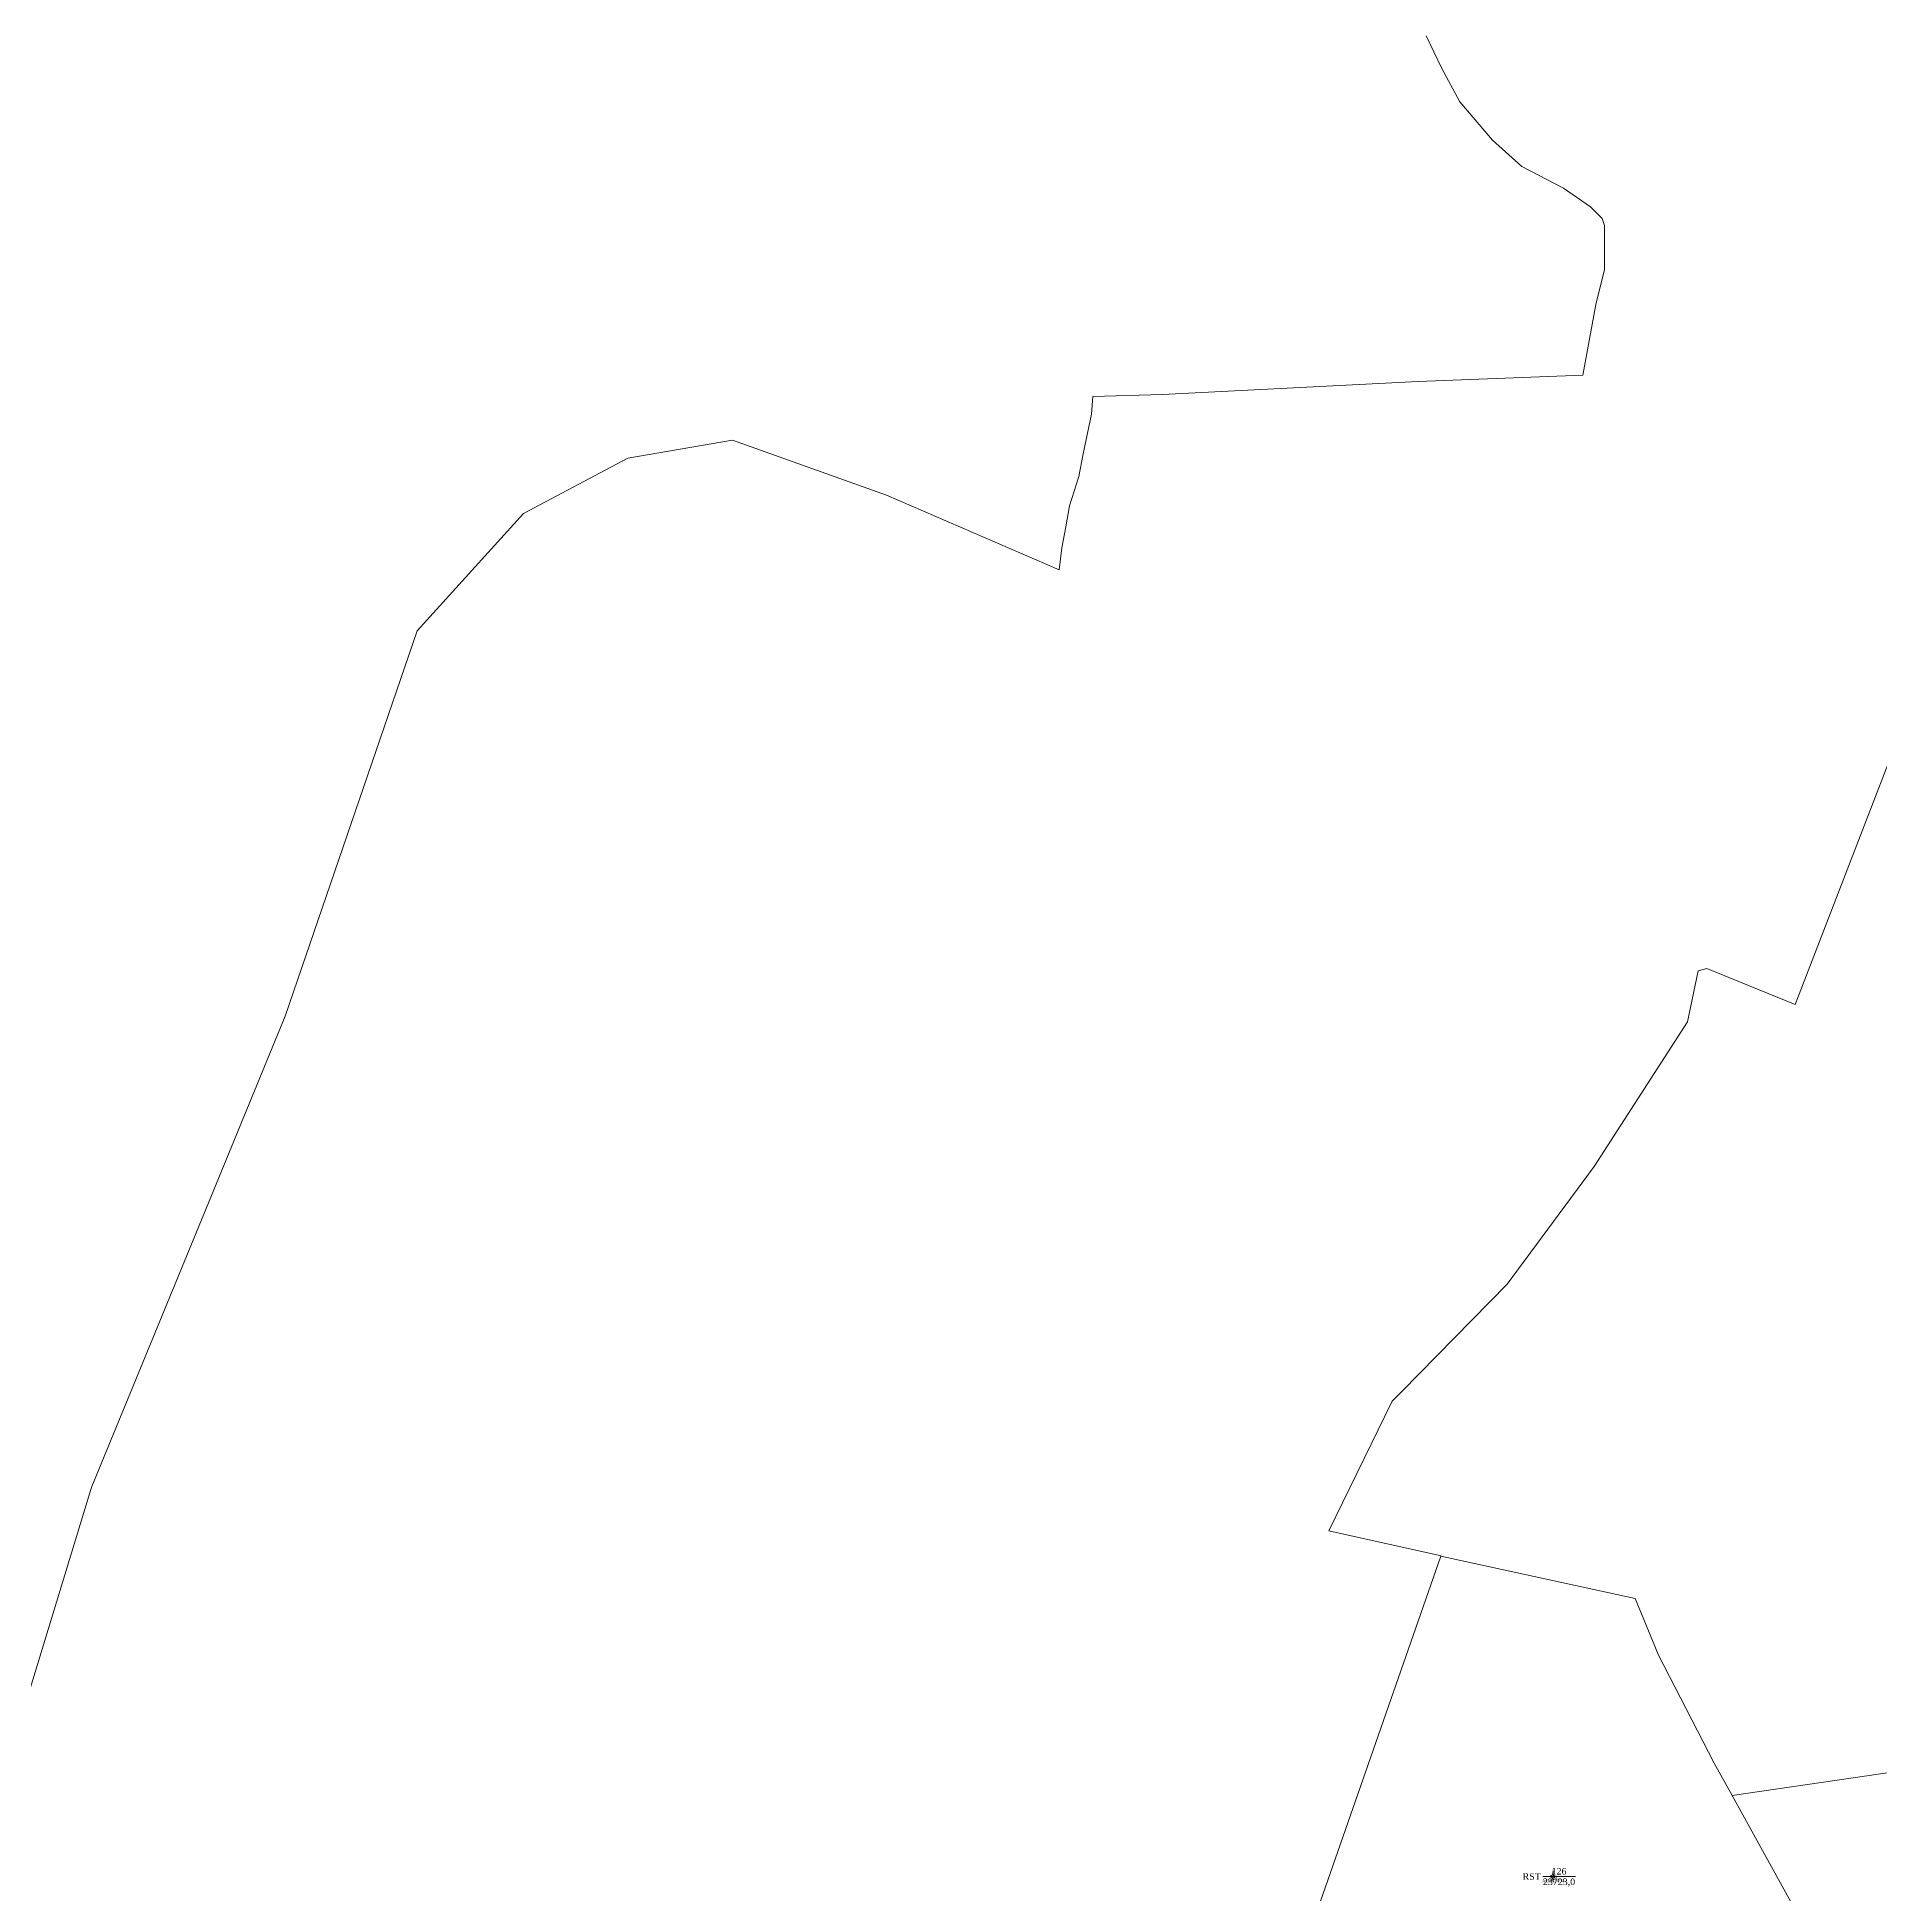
# Model space of a CAD drawing. Header units: metres. Extents: x 543340 to 549474, y 1840490 to 1845220.
# Drawn here: x 546595 to 547157, y 1842828 to 1843395 of the extents above; entities that cross this region are included whole.
import ezdxf
from ezdxf.enums import TextEntityAlignment as Align

# ---------------------------------------------------------------- set-up
doc = ezdxf.new("R2010")
doc.units = ezdxf.units.M
doc.header["$MEASUREMENT"] = 0
for name, color, linetype, lineweight in [('Level 10', 7, 'Continuous', 0), ('Level 11', 7, 'Continuous', 0), ('Level 13', 7, 'Continuous', 0), ('Level 19', 7, 'Continuous', 0), ('Level 2', 7, 'Continuous', 0), ('Level 4', 7, 'Continuous', 0)]:
    doc.layers.add(name, color=color, linetype=linetype, lineweight=lineweight)
doc.styles.add('Style-Times New Roman', font='times.ttf')

# ---------------------------------------------------------------- blocks, each defined once
blk = doc.blocks.new('CENTRD')
at = {"layer": 'Level 11', "linetype": 'Continuous', "lineweight": 0}
h = blk.add_hatch(color=1, dxfattribs=at)
edge = h.paths.add_edge_path()
edge.add_arc((0, 0), 1.5, 0, 360)
at = {"layer": 'Level 11', "color": 1, "linetype": 'Continuous', "lineweight": 0}
for p, q in [((-6.25, 0), (-12.5, 0)), ((0, 6.25), (-6.25, 0)), ((-6.25, 0), (0, -6.25)), ((0, 12.5), (0, 6.25)), ((6.25, 0), (0, 6.25)), ((0, -6.25), (6.25, 0)), ((12.5, 0), (6.25, 0)), ((0, -6.25), (0, -12.5))]:
    blk.add_line(p, q, dxfattribs=at)
blk = doc.blocks.new('N_THUA_10')
at = {"layer": 'Level 13', "color": 1, "linetype": 'Continuous', "lineweight": 0}
blk.add_line((-3.12, 0), (6.84, 0), dxfattribs=at)
at = {"layer": 'Level 13', "color": 5, "linetype": 'Continuous', "lineweight": 0, "style": 'Style-Times New Roman'}
blk.add_text('126', height=2, dxfattribs=at).set_placement((1.86, 1.6), align=Align.MIDDLE_CENTER)
at = {"layer": 'Level 2', "color": 3, "linetype": 'Continuous', "lineweight": 0, "style": 'Style-Times New Roman'}
blk.add_text('RST', height=2, dxfattribs=at).set_placement((-3.72, 0), align=Align.MIDDLE_RIGHT)
at = {"layer": 'Level 4', "color": 1, "linetype": 'Continuous', "lineweight": 0, "style": 'Style-Times New Roman'}
blk.add_text('23723,0', height=2, dxfattribs=at).set_placement((1.86, -1.6), align=Align.MIDDLE_CENTER)

msp = doc.modelspace()

# ---------------------------------------------------------------- linework, layer by layer
at = {"layer": 'Level 10', "color": 7, "lineweight": 0, "flags": 128}
for points in [[(547018.42, 1843395.49), (547023.1, 1843385.69), (547028.7, 1843375.34), (547038.63, 1843363.68), (547047.61, 1843355.6), (547060.33, 1843349.03), (547068.58, 1843343.28), (547072.14, 1843339.72), (547072.85, 1843337.59), (547072.85, 1843324.09), (547070.23, 1843313.97), (547066.15, 1843291.93), (547016, 1843290), (546938, 1843286), (546916.73, 1843285.43), (546916.31, 1843280.07), (546913.82, 1843267.93), (546912.49, 1843260.99), (546909.61, 1843252.05), (546908.46, 1843245.73), (546907.29, 1843239.26), (546906.44, 1843232.53), (546853.79, 1843255.35), (546806.81, 1843272.14), (546774.85, 1843266.64), (546743.05, 1843249.75), (546710.61, 1843213.94), (546670.34, 1843096.41), (546646.23, 1843037.72), (546611.42, 1842952.95), (546611.04, 1842952.02), (546585.03, 1842866.61)], [(547022.88, 1842931.65), (547022.95, 1842931.84), (546988.76, 1842939.4), (547008.07, 1842978.93), (547011, 1842981.92), (547043.1, 1843014.61), (547069.67, 1843050.53), (547098.14, 1843094.73), (547101.38, 1843110.26), (547104, 1843111), (547131, 1843100), (547182.69, 1843234)], [(546971.33, 1842771.76), (546967.69, 1842773.35), (547009.17, 1842892.32), (547022.88, 1842931.65)], [(547022.88, 1842931.65), (547082.16, 1842918.79), (547088.15, 1842904.23), (547089.18, 1842901.72), (547106.24, 1842868.59), (547111.71, 1842858.67)], [(547205.25, 1842698.25), (547233.02, 1842719.97), (547258.06, 1842741.44), (547266.1, 1842773.64), (547259.84, 1842829.1), (547250.9, 1842849.67), (547243.2, 1842869.6), (547240.18, 1842877.4), (547233.59, 1842876.44), (547111.71, 1842858.67)], [(547111.71, 1842858.67), (547138.35, 1842810.35), (547155.41, 1842743.07), (547087.29, 1842739), (547088.6, 1842736.28), (547071.25, 1842738.04), (547069.76, 1842738.19), (547049.03, 1842737.6), (547045.33, 1842737.49), (546997.48, 1842753.92)]]:
    msp.add_lwpolyline(points, dxfattribs=at)

# ---------------------------------------------------------------- block references
at = {"layer": 'Level 11', "color": 1, "linetype": 'Continuous', "lineweight": 0, "xscale": 0.1, "yscale": 0.1, "zscale": 0.1}
msp.add_blockref('CENTRD', (547057.08, 1842833.96), dxfattribs=at)
at = {"layer": 'Level 2', "color": 3, "linetype": 'Continuous', "lineweight": 0}
msp.add_blockref('N_THUA_10', (547057.08, 1842833.96), dxfattribs=at)

# ---------------------------------------------------------------- texts
at = {"layer": 'Level 19', "color": 2, "linetype": 'Continuous', "lineweight": 0, "insert": (547057.08, 1842833.96), "char_height": 1, "attachment_point": 5, "line_spacing_factor": 0.790495, "style": 'Style-Times New Roman'}
msp.add_mtext('1\\P126\\PAO842454', dxfattribs=at)

doc.saveas('drawing.dxf')
